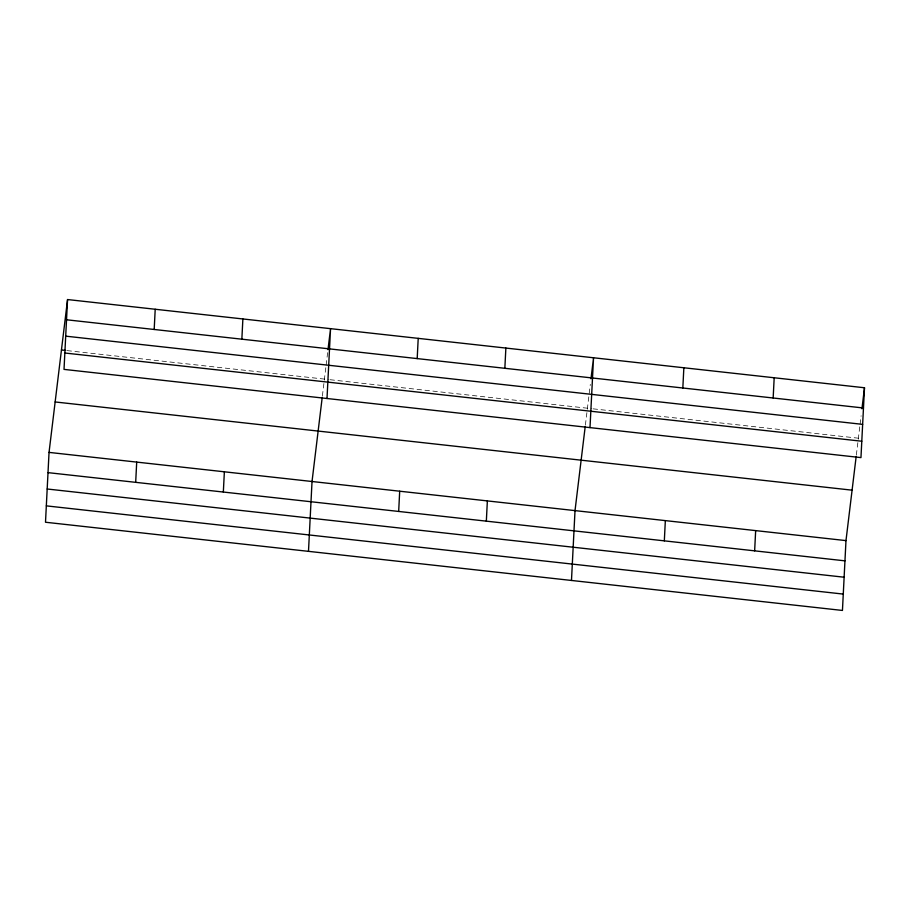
<?xml version="1.0" encoding="UTF-8"?>
<svg xmlns="http://www.w3.org/2000/svg" width="910" height="910" viewBox="0 0 910 910"><rect width="100%" height="100%" fill="white"/><g stroke="black" fill="none" stroke-linecap="round" stroke-linejoin="round"><path stroke-width="0.68" stroke-dasharray="4.55 3.41" d="M322.39 395.952L325.962 366.491M326.133 365.081L327.657 352.477M585.392 425.061L590.317 384.395M856.344 455.057L859.916 425.596M860.087 424.197L861.11 415.779M67.01 350.6L328.612 379.561M330 379.709L591.659 408.681M593.07 408.829L858.392 438.199"/><path stroke-width="1.36" d="M67.556 299.549L64.019 369.392L860.962 457.605L864.5 387.762L67.556 299.549L49.038 452.395L45.5 522.238L842.444 610.451L845.981 540.608L856.173 456.467M135.681 482.334L136.705 462.098M154.188 329.477L155.212 309.252M223.337 492.037L224.372 471.801M241.855 339.18L242.879 318.955M308.49 551.346L312.028 481.504L322.22 397.351M327.009 398.5L330.546 328.658L327.998 349.679M398.671 511.443L399.695 491.207M417.189 358.597L418.213 338.361M486.338 521.146L487.362 500.909M504.845 368.3L505.869 348.064M571.48 580.466L575.018 510.624L585.221 426.471M589.998 427.609L593.536 357.766L590.988 378.787M664.323 540.847L665.346 520.611M682.83 388.001L683.854 367.765M754.64 550.846L755.664 530.61M773.159 398L774.183 377.764M861.952 408.783L864.5 387.762M66.532 319.774L863.476 407.998M65.702 336.154L862.646 424.367M61.448 349.986L65.622 350.452M64.849 353.012L861.793 441.236M55.146 401.958L852.09 490.171M49.038 452.395L845.981 540.608M48.014 472.631L844.958 560.844M47.183 489L844.127 577.213M46.33 505.869L843.274 594.082"/></g></svg>
